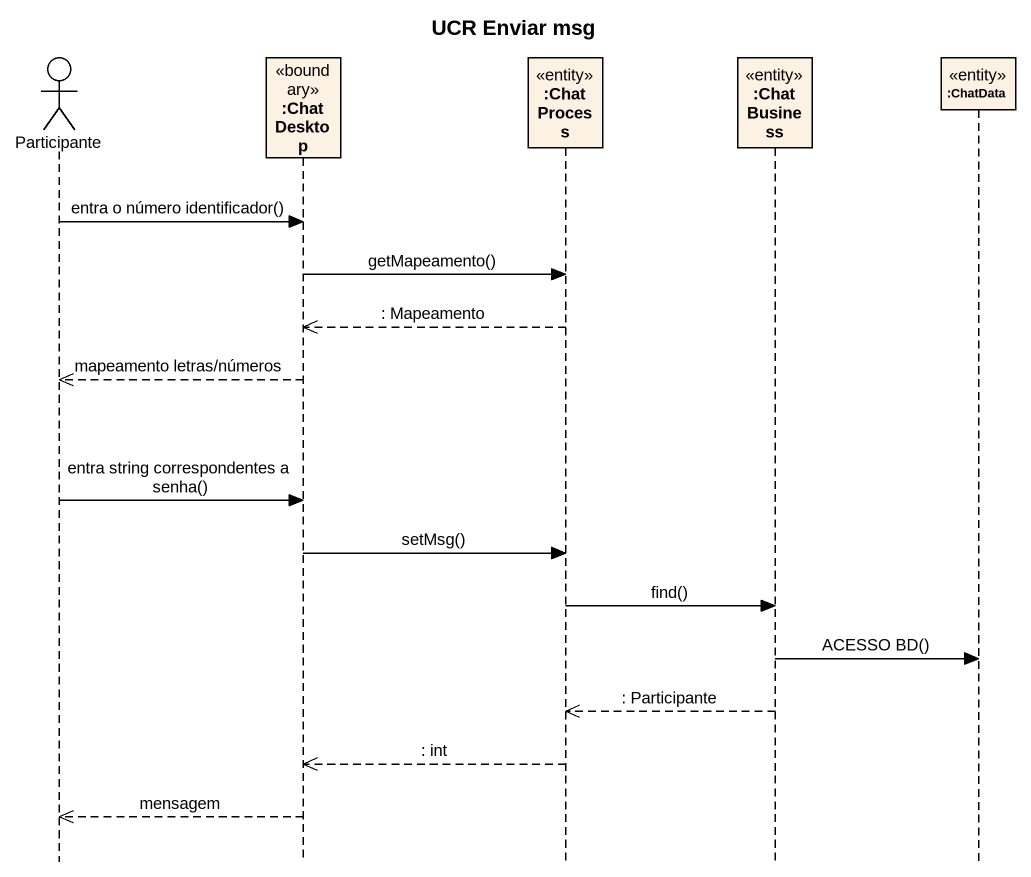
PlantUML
@startuml
title UCR Enviar msg
hide footbox
actor Participante
participant ":ChatDesktop" as ChatDesktop <<boundary>>
participant ":ChatProcess" as ChatProcess <<entity>>
participant ":ChatBusiness" as ChatBusiness <<entity>>
participant ":ChatData" as ChatData <<entity>>

Participante -> ChatDesktop : entra o número identificador()
ChatDesktop -> ChatProcess : getMapeamento()
ChatProcess -->> ChatDesktop : : Mapeamento
ChatDesktop -->> Participante : mapeamento letras/números
Participante -> ChatDesktop : entra string correspondentes a senha()
ChatDesktop -> ChatProcess : setMsg()
ChatProcess -> ChatBusiness : find()
ChatBusiness -> ChatData : ACESSO BD()
ChatBusiness -->> ChatProcess : : Participante
ChatProcess -->> ChatDesktop : : int
ChatDesktop -->> Participante : mensagem
@enduml
